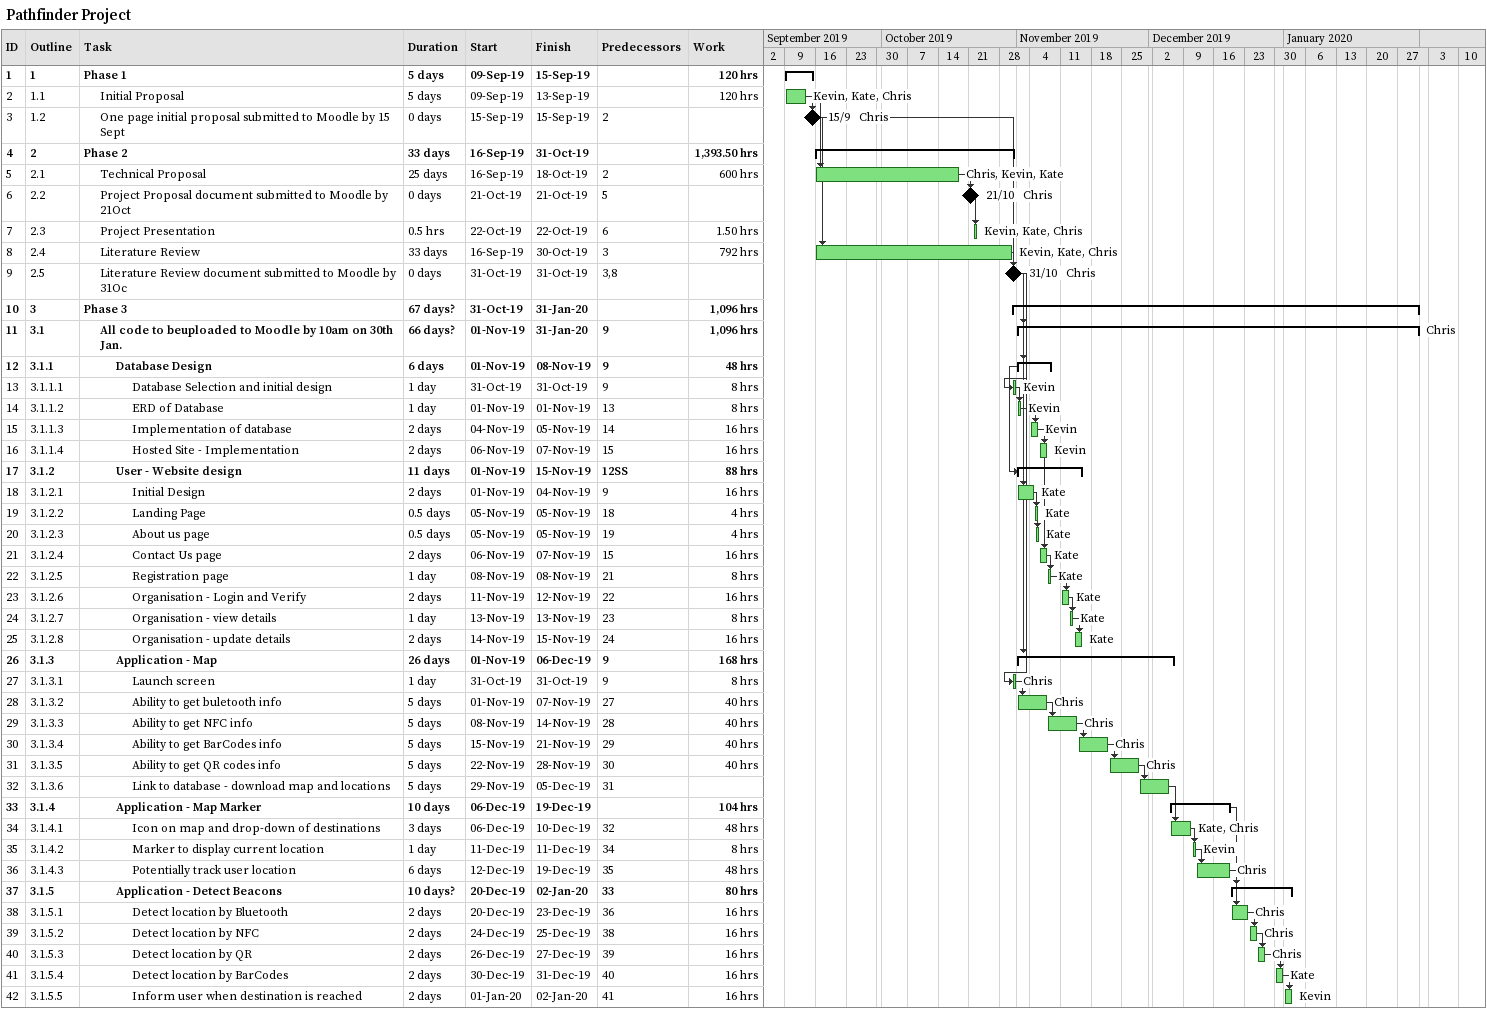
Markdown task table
Pathfinder Project

| ID | WBS | Task | Duration | Start | Finish | Predecessors | Resources | Work (h) |
|---|---|---|---|---|---|---|---|---|
| 1 | 1 | **Phase 1** | 5d | 2019-09-09 | 2019-09-15 |  |  | 120 |
| 2 | 1.1 | Initial Proposal | 5d | 2019-09-09 | 2019-09-13 |  | Kevin, Kate, Chris | 120 |
| 3 | 1.2 | One page initial proposal submitted to Moodle by 15 Sept | 0d | 2019-09-15 | 2019-09-15 | 2 | Chris |  |
| 4 | 2 | **Phase 2** | 33d | 2019-09-16 | 2019-10-31 |  |  | 1393.50 |
| 5 | 2.1 | Technical Proposal | 25d | 2019-09-16 | 2019-10-18 | 2 | Chris, Kevin, Kate | 600 |
| 6 | 2.2 | Project Proposal document submitted to Moodle by 21Oct | 0d | 2019-10-21 | 2019-10-21 | 5 | Chris |  |
| 7 | 2.3 | Project Presentation | 0.5h | 2019-10-22 | 2019-10-22 | 6 | Kevin, Kate, Chris | 1.50 |
| 8 | 2.4 | Literature Review | 33d | 2019-09-16 | 2019-10-30 | 3 | Kevin, Kate, Chris | 792 |
| 9 | 2.5 | Literature Review document submitted to Moodle by 31Oc | 0d | 2019-10-31 | 2019-10-31 | 3, 8 | Chris |  |
| 10 | 3 | **Phase 3** | 67d? | 2019-10-31 | 2020-01-31 |  |  | 1096 |
| 11 | 3.1 | **All code to beuploaded to Moodle by 10am on 30th Jan.** | 66d? | 2019-11-01 | 2020-01-31 | 9 | Chris | 1096 |
| 12 | 3.1.1 | **Database Design** | 6d | 2019-11-01 | 2019-11-08 | 9 |  | 48 |
| 13 | 3.1.1.1 | Database Selection and initial design | 1d | 2019-10-31 | 2019-10-31 | 9 | Kevin | 8 |
| 14 | 3.1.1.2 | ERD of Database | 1d | 2019-11-01 | 2019-11-01 | 13 | Kevin | 8 |
| 15 | 3.1.1.3 | Implementation of database | 2d | 2019-11-04 | 2019-11-05 | 14 | Kevin | 16 |
| 16 | 3.1.1.4 | Hosted Site - Implementation | 2d | 2019-11-06 | 2019-11-07 | 15 | Kevin | 16 |
| 17 | 3.1.2 | **User - Website design** | 11d | 2019-11-01 | 2019-11-15 | 12SS |  | 88 |
| 18 | 3.1.2.1 | Initial Design | 2d | 2019-11-01 | 2019-11-04 | 9 | Kate | 16 |
| 19 | 3.1.2.2 | Landing Page | 0.5d | 2019-11-05 | 2019-11-05 | 18 | Kate | 4 |
| 20 | 3.1.2.3 | About us page | 0.5d | 2019-11-05 | 2019-11-05 | 19 | Kate | 4 |
| 21 | 3.1.2.4 | Contact Us page | 2d | 2019-11-06 | 2019-11-07 | 15 | Kate | 16 |
| 22 | 3.1.2.5 | Registration page | 1d | 2019-11-08 | 2019-11-08 | 21 | Kate | 8 |
| 23 | 3.1.2.6 | Organisation - Login and Verify | 2d | 2019-11-11 | 2019-11-12 | 22 | Kate | 16 |
| 24 | 3.1.2.7 | Organisation - view details | 1d | 2019-11-13 | 2019-11-13 | 23 | Kate | 8 |
| 25 | 3.1.2.8 | Organisation - update details | 2d | 2019-11-14 | 2019-11-15 | 24 | Kate | 16 |
| 26 | 3.1.3 | **Application - Map** | 26d | 2019-11-01 | 2019-12-06 | 9 |  | 168 |
| 27 | 3.1.3.1 | Launch screen | 1d | 2019-10-31 | 2019-10-31 | 9 | Chris | 8 |
| 28 | 3.1.3.2 | Ability to get buletooth info | 5d | 2019-11-01 | 2019-11-07 | 27 | Chris | 40 |
| 29 | 3.1.3.3 | Ability to get NFC info | 5d | 2019-11-08 | 2019-11-14 | 28 | Chris | 40 |
| 30 | 3.1.3.4 | Ability to get BarCodes info | 5d | 2019-11-15 | 2019-11-21 | 29 | Chris | 40 |
| 31 | 3.1.3.5 | Ability to get QR codes info | 5d | 2019-11-22 | 2019-11-28 | 30 | Chris | 40 |
| 32 | 3.1.3.6 | Link to database - download map and locations | 5d | 2019-11-29 | 2019-12-05 | 31 |  |  |
| 33 | 3.1.4 | **Application - Map Marker** | 10d | 2019-12-06 | 2019-12-19 |  |  | 104 |
| 34 | 3.1.4.1 | Icon on map and drop-down of destinations | 3d | 2019-12-06 | 2019-12-10 | 32 | Kate, Chris | 48 |
| 35 | 3.1.4.2 | Marker to display current location | 1d | 2019-12-11 | 2019-12-11 | 34 | Kevin | 8 |
| 36 | 3.1.4.3 | Potentially track user location | 6d | 2019-12-12 | 2019-12-19 | 35 | Chris | 48 |
| 37 | 3.1.5 | **Application - Detect Beacons** | 10d? | 2019-12-20 | 2020-01-02 | 33 |  | 80 |
| 38 | 3.1.5.1 | Detect location by Bluetooth | 2d | 2019-12-20 | 2019-12-23 | 36 | Chris | 16 |
| 39 | 3.1.5.2 | Detect location by NFC | 2d | 2019-12-24 | 2019-12-25 | 38 | Chris | 16 |
| 40 | 3.1.5.3 | Detect location by QR | 2d | 2019-12-26 | 2019-12-27 | 39 | Chris | 16 |
| 41 | 3.1.5.4 | Detect location by BarCodes | 2d | 2019-12-30 | 2019-12-31 | 40 | Kate | 16 |
| 42 | 3.1.5.5 | Inform user when destination is reached | 2d | 2020-01-01 | 2020-01-02 | 41 | Kevin | 16 |
